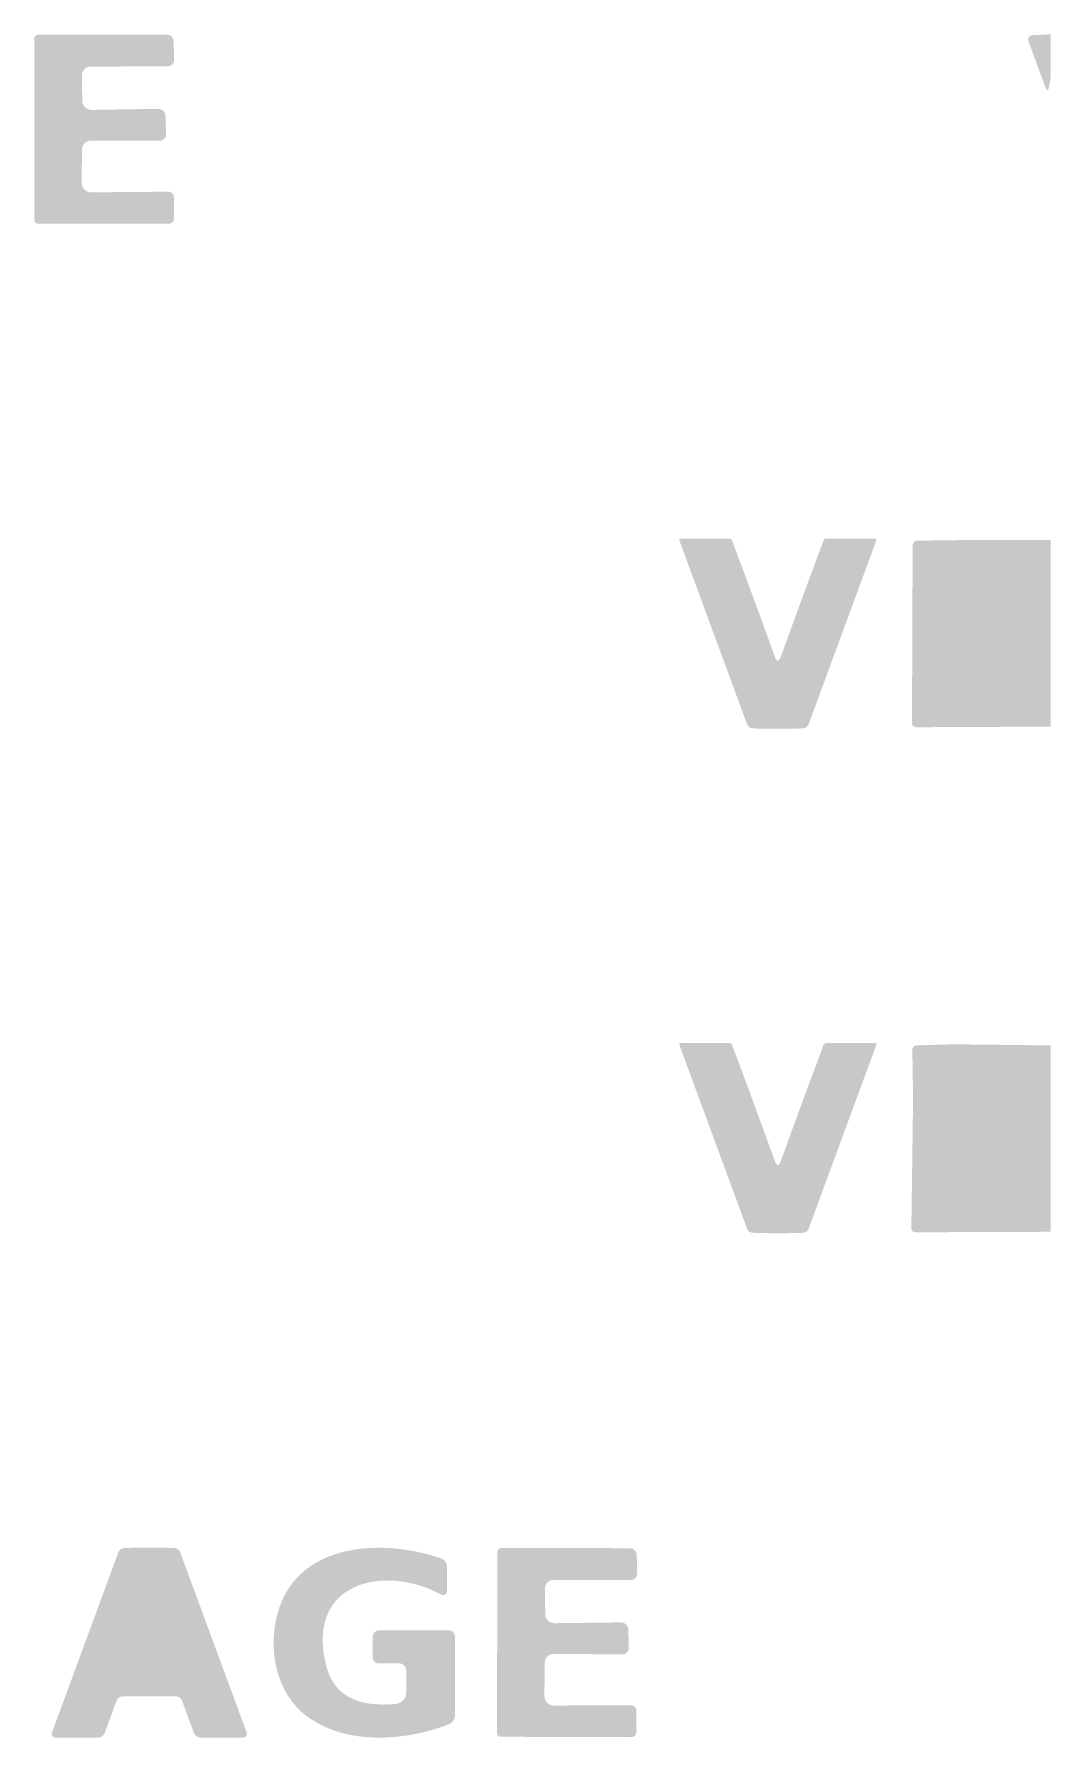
# Model space of a CAD drawing. Extents: x 0 to 650, y 0 to 488.
# Drawn here: x 527.1 to 650, y 23 to 230 of the extents above; entities that cross this region are included whole.
import ezdxf

# ---------------------------------------------------------------- set-up
doc = ezdxf.new("R2010")
doc.units = 0
doc.linetypes.add('Solid', pattern=[0])
doc.layers.add('Layer 1', color=7, linetype='Solid', lineweight=0)

msp = doc.modelspace()

# ---------------------------------------------------------------- hatches: boundary and pattern name
at = {"layer": 'Layer 1', "linetype": 'Solid', "lineweight": 0}
h = msp.add_hatch(color=8, dxfattribs=at)
edge = h.paths.add_edge_path(flags=0)
edge.add_line((543.29, 210.94), (543.29, 210.94))
edge.add_spline(control_points=[(543.29, 210.94), (543.47, 210.94), (543.64, 210.88), (543.77, 210.75)], knot_values=[0, 0, 0, 0, 1, 1, 1, 1], degree=3, periodic=0)
edge.add_spline(control_points=[(543.77, 210.75), (543.89, 210.63), (543.97, 210.46), (543.97, 210.29)], knot_values=[0, 0, 0, 0, 1, 1, 1, 1], degree=3, periodic=0)
edge.add_line((543.97, 210.29), (544, 207.69))
edge.add_spline(control_points=[(544, 207.69), (544, 207.35), (543.72, 207.07), (543.37, 207.07)], knot_values=[0, 0, 0, 0, 1, 1, 1, 1], degree=3, periodic=0)
edge.add_line((543.37, 207.07), (527.54, 207.07))
edge.add_spline(control_points=[(527.54, 207.07), (527.3, 207.07), (527.1, 207.26), (527.1, 207.51)], knot_values=[0, 0, 0, 0, 1, 1, 1, 1], degree=3, periodic=0)
edge.add_line((527.1, 207.51), (527.09, 229.43))
edge.add_line((527.09, 229.43), (527.09, 229.43))
edge.add_spline(control_points=[(527.09, 229.43), (527.09, 229.56), (527.13, 229.68), (527.23, 229.77)], knot_values=[0, 0, 0, 0, 1, 1, 1, 1], degree=3, periodic=0)
edge.add_spline(control_points=[(527.23, 229.77), (527.32, 229.86), (527.44, 229.92), (527.57, 229.92)], knot_values=[0, 0, 0, 0, 1, 1, 1, 1], degree=3, periodic=0)
edge.add_line((527.57, 229.92), (543.11, 229.94))
edge.add_line((543.11, 229.94), (543.11, 229.94))
edge.add_spline(control_points=[(543.11, 229.94), (543.57, 229.94), (543.95, 229.57), (543.95, 229.1)], knot_values=[0, 0, 0, 0, 1, 1, 1, 1], degree=3, periodic=0)
edge.add_line((543.95, 229.1), (544, 226.89))
edge.add_line((544, 226.89), (544, 226.89))
edge.add_spline(control_points=[(544, 226.89), (544.01, 226.68), (543.92, 226.47), (543.78, 226.32)], knot_values=[0, 0, 0, 0, 1, 1, 1, 1], degree=3, periodic=0)
edge.add_spline(control_points=[(543.78, 226.32), (543.63, 226.17), (543.42, 226.09), (543.21, 226.09)], knot_values=[0, 0, 0, 0, 1, 1, 1, 1], degree=3, periodic=0)
edge.add_line((543.21, 226.09), (533.91, 226.07))
edge.add_line((533.91, 226.07), (533.91, 226.07))
edge.add_spline(control_points=[(533.91, 226.07), (533.63, 226.07), (533.36, 225.96), (533.16, 225.76)], knot_values=[0, 0, 0, 0, 1, 1, 1, 1], degree=3, periodic=0)
edge.add_spline(control_points=[(533.16, 225.76), (532.96, 225.56), (532.86, 225.29), (532.86, 225.01)], knot_values=[0, 0, 0, 0, 1, 1, 1, 1], degree=3, periodic=0)
edge.add_line((532.86, 225.01), (532.89, 221.93))
edge.add_line((532.89, 221.93), (532.89, 221.93))
edge.add_spline(control_points=[(532.89, 221.93), (532.9, 221.64), (533.02, 221.35), (533.23, 221.15)], knot_values=[0, 0, 0, 0, 1, 1, 1, 1], degree=3, periodic=0)
edge.add_spline(control_points=[(533.23, 221.15), (533.44, 220.94), (533.72, 220.83), (534.02, 220.83)], knot_values=[0, 0, 0, 0, 1, 1, 1, 1], degree=3, periodic=0)
edge.add_line((534.02, 220.83), (542.09, 220.96))
edge.add_spline(control_points=[(542.09, 220.96), (542.56, 220.96), (542.94, 220.6), (542.96, 220.14)], knot_values=[0, 0, 0, 0, 1, 1, 1, 1], degree=3, periodic=0)
edge.add_line((542.96, 220.14), (543.03, 217.89))
edge.add_line((543.03, 217.89), (543.03, 217.89))
edge.add_spline(control_points=[(543.03, 217.89), (543.04, 217.68), (542.96, 217.47), (542.81, 217.32)], knot_values=[0, 0, 0, 0, 1, 1, 1, 1], degree=3, periodic=0)
edge.add_spline(control_points=[(542.81, 217.32), (542.66, 217.17), (542.46, 217.09), (542.25, 217.09)], knot_values=[0, 0, 0, 0, 1, 1, 1, 1], degree=3, periodic=0)
edge.add_line((542.25, 217.09), (533.93, 217.11))
edge.add_line((533.93, 217.11), (533.93, 217.11))
edge.add_spline(control_points=[(533.93, 217.11), (533.34, 217.11), (532.87, 216.64), (532.86, 216.05)], knot_values=[0, 0, 0, 0, 1, 1, 1, 1], degree=3, periodic=0)
edge.add_line((532.86, 216.05), (532.82, 212.01))
edge.add_line((532.82, 212.01), (532.82, 212.01))
edge.add_spline(control_points=[(532.82, 212.01), (532.82, 211.71), (532.95, 211.41), (533.17, 211.19)], knot_values=[0, 0, 0, 0, 1, 1, 1, 1], degree=3, periodic=0)
edge.add_spline(control_points=[(533.17, 211.19), (533.39, 210.98), (533.68, 210.86), (533.99, 210.86)], knot_values=[0, 0, 0, 0, 1, 1, 1, 1], degree=3, periodic=0)
edge.add_line((533.99, 210.86), (543.29, 210.94))
h = msp.add_hatch(color=8, dxfattribs=at)
edge = h.paths.add_edge_path(flags=0)
edge.add_line((650, 229.98), (650, 224.82))
edge.add_spline(control_points=[(650, 224.82), (649.91, 224.07), (649.72, 223.37)], knot_values=[0, 0, 0, 1, 1, 1], degree=2, periodic=0)
edge.add_spline(control_points=[(649.72, 223.37), (649.7, 223.31), (649.65, 223.26), (649.58, 223.26)], knot_values=[0, 0, 0, 0, 1, 1, 1, 1], degree=3, periodic=0)
edge.add_spline(control_points=[(649.58, 223.26), (649.51, 223.26), (649.45, 223.3), (649.43, 223.36)], knot_values=[0, 0, 0, 0, 1, 1, 1, 1], degree=3, periodic=0)
edge.add_line((649.43, 223.36), (647.29, 229.15))
edge.add_spline(control_points=[(647.29, 229.15), (647.23, 229.31), (647.25, 229.48), (647.35, 229.62)], knot_values=[0, 0, 0, 0, 1, 1, 1, 1], degree=3, periodic=0)
edge.add_spline(control_points=[(647.35, 229.62), (647.44, 229.76), (647.59, 229.85), (647.76, 229.86)], knot_values=[0, 0, 0, 0, 1, 1, 1, 1], degree=3, periodic=0)
edge.add_line((647.76, 229.86), (650, 229.98))
h = msp.add_hatch(color=8, dxfattribs=at)
edge = h.paths.add_edge_path(flags=0)
edge.add_spline(control_points=[(617, 146), (614.27, 146), (613.85, 146.07)], knot_values=[0, 0, 0, 1, 1, 1], degree=2, periodic=0)
edge.add_line((613.85, 146.07), (613.85, 146.07))
edge.add_spline(control_points=[(613.85, 146.07), (613.59, 146.11), (613.37, 146.29), (613.28, 146.54)], knot_values=[0, 0, 0, 0, 1, 1, 1, 1], degree=3, periodic=0)
edge.add_line((613.28, 146.54), (605.09, 168.78))
edge.add_line((605.09, 168.78), (605.09, 168.78))
edge.add_spline(control_points=[(605.09, 168.78), (605.07, 168.83), (605.07, 168.88), (605.1, 168.92)], knot_values=[0, 0, 0, 0, 1, 1, 1, 1], degree=3, periodic=0)
edge.add_spline(control_points=[(605.1, 168.92), (605.13, 168.96), (605.17, 168.98), (605.22, 168.98)], knot_values=[0, 0, 0, 0, 1, 1, 1, 1], degree=3, periodic=0)
edge.add_line((605.22, 168.98), (611.19, 168.98))
edge.add_line((611.19, 168.98), (611.19, 168.98))
edge.add_spline(control_points=[(611.19, 168.98), (611.31, 168.98), (611.41, 168.91), (611.45, 168.8)], knot_values=[0, 0, 0, 0, 1, 1, 1, 1], degree=3, periodic=0)
edge.add_spline(control_points=[(611.45, 168.8), (614.04, 161.92), (616.6, 154.81)], knot_values=[0, 0, 0, 1, 1, 1], degree=2, periodic=0)
edge.add_spline(control_points=[(616.6, 154.81), (616.81, 154.24), (616.96, 154.24)], knot_values=[0, 0, 0, 1, 1, 1], degree=2, periodic=0)
edge.add_spline(control_points=[(616.96, 154.24), (617.19, 154.24), (617.4, 154.81)], knot_values=[0, 0, 0, 1, 1, 1], degree=2, periodic=0)
edge.add_spline(control_points=[(617.4, 154.81), (619.96, 161.92), (622.54, 168.8)], knot_values=[0, 0, 0, 1, 1, 1], degree=2, periodic=0)
edge.add_line((622.54, 168.8), (622.54, 168.8))
edge.add_spline(control_points=[(622.54, 168.8), (622.59, 168.91), (622.69, 168.98), (622.8, 168.98)], knot_values=[0, 0, 0, 0, 1, 1, 1, 1], degree=3, periodic=0)
edge.add_line((622.8, 168.98), (628.78, 168.98))
edge.add_spline(control_points=[(628.78, 168.98), (628.83, 168.98), (628.87, 168.96), (628.9, 168.92)], knot_values=[0, 0, 0, 0, 1, 1, 1, 1], degree=3, periodic=0)
edge.add_spline(control_points=[(628.9, 168.92), (628.92, 168.88), (628.93, 168.83), (628.91, 168.78)], knot_values=[0, 0, 0, 0, 1, 1, 1, 1], degree=3, periodic=0)
edge.add_line((628.91, 168.78), (620.72, 146.54))
edge.add_line((620.72, 146.54), (620.72, 146.54))
edge.add_spline(control_points=[(620.72, 146.54), (620.63, 146.29), (620.41, 146.11), (620.15, 146.07)], knot_values=[0, 0, 0, 0, 1, 1, 1, 1], degree=3, periodic=0)
edge.add_spline(control_points=[(620.15, 146.07), (619.73, 146), (617, 146)], knot_values=[0, 0, 0, 1, 1, 1], degree=2, periodic=0)
h = msp.add_hatch(color=8, dxfattribs=at)
edge = h.paths.add_edge_path(flags=0)
edge.add_line((650, 168.81), (650, 165.19))
edge.add_line((650, 165.19), (640.16, 165.13))
edge.add_line((640.16, 165.13), (640.16, 165.13))
edge.add_spline(control_points=[(640.16, 165.13), (639.36, 165.12), (638.72, 164.48), (638.72, 163.68)], knot_values=[0, 0, 0, 0, 1, 1, 1, 1], degree=3, periodic=0)
edge.add_line((638.72, 163.68), (638.72, 161.26))
edge.add_spline(control_points=[(638.72, 161.26), (638.72, 160.9), (638.86, 160.55), (639.12, 160.29)], knot_values=[0, 0, 0, 0, 1, 1, 1, 1], degree=3, periodic=0)
edge.add_spline(control_points=[(639.12, 160.29), (639.38, 160.03), (639.73, 159.89), (640.09, 159.89)], knot_values=[0, 0, 0, 0, 1, 1, 1, 1], degree=3, periodic=0)
edge.add_line((640.09, 159.89), (648.2, 159.89))
edge.add_line((648.2, 159.89), (648.2, 159.89))
edge.add_spline(control_points=[(648.2, 159.89), (648.62, 159.89), (648.96, 159.55), (648.96, 159.13)], knot_values=[0, 0, 0, 0, 1, 1, 1, 1], degree=3, periodic=0)
edge.add_line((648.96, 159.13), (648.96, 156.81))
edge.add_line((648.96, 156.81), (648.96, 156.81))
edge.add_spline(control_points=[(648.96, 156.81), (648.96, 156.42), (648.64, 156.1), (648.25, 156.1)], knot_values=[0, 0, 0, 0, 1, 1, 1, 1], degree=3, periodic=0)
edge.add_line((648.25, 156.1), (640.02, 156.1))
edge.add_line((640.02, 156.1), (640.02, 156.1))
edge.add_spline(control_points=[(640.02, 156.1), (639.71, 156.1), (639.41, 155.98), (639.19, 155.76)], knot_values=[0, 0, 0, 0, 1, 1, 1, 1], degree=3, periodic=0)
edge.add_spline(control_points=[(639.19, 155.76), (638.97, 155.54), (638.85, 155.24), (638.85, 154.93)], knot_values=[0, 0, 0, 0, 1, 1, 1, 1], degree=3, periodic=0)
edge.add_line((638.85, 154.93), (638.85, 151.24))
edge.add_line((638.85, 151.24), (638.85, 151.24))
edge.add_spline(control_points=[(638.85, 151.24), (638.85, 150.87), (639, 150.51), (639.26, 150.25)], knot_values=[0, 0, 0, 0, 1, 1, 1, 1], degree=3, periodic=0)
edge.add_spline(control_points=[(639.26, 150.25), (639.52, 149.99), (639.88, 149.84), (640.25, 149.84)], knot_values=[0, 0, 0, 0, 1, 1, 1, 1], degree=3, periodic=0)
edge.add_line((640.25, 149.84), (650, 149.84))
edge.add_line((650, 149.84), (650, 146.26))
edge.add_line((650, 146.26), (633.73, 146.18))
edge.add_line((633.73, 146.18), (633.73, 146.18))
edge.add_spline(control_points=[(633.73, 146.18), (633.59, 146.18), (633.46, 146.23), (633.37, 146.33)], knot_values=[0, 0, 0, 0, 1, 1, 1, 1], degree=3, periodic=0)
edge.add_spline(control_points=[(633.37, 146.33), (633.27, 146.42), (633.22, 146.55), (633.22, 146.69)], knot_values=[0, 0, 0, 0, 1, 1, 1, 1], degree=3, periodic=0)
edge.add_line((633.22, 146.69), (633.28, 162.83))
edge.add_line((633.28, 162.83), (635.53, 147.38))
edge.add_spline(control_points=[(635.53, 147.38), (635.58, 147.02), (635.89, 146.75), (636.26, 146.75)], knot_values=[0, 0, 0, 0, 1, 1, 1, 1], degree=3, periodic=0)
edge.add_line((636.26, 146.75), (641.1, 146.75))
edge.add_line((641.1, 146.75), (641.1, 146.75))
edge.add_spline(control_points=[(641.1, 146.75), (641.33, 146.75), (641.53, 146.89), (641.6, 147.11)], knot_values=[0, 0, 0, 0, 1, 1, 1, 1], degree=3, periodic=0)
edge.add_spline(control_points=[(641.6, 147.11), (641.67, 147.32), (641.6, 147.56), (641.42, 147.7)], knot_values=[0, 0, 0, 0, 1, 1, 1, 1], degree=3, periodic=0)
edge.add_line((641.42, 147.7), (636.83, 151.24))
edge.add_line((636.83, 151.24), (636.83, 151.24))
edge.add_spline(control_points=[(636.83, 151.24), (636.49, 151.51), (636.34, 151.95), (636.46, 152.37)], knot_values=[0, 0, 0, 0, 1, 1, 1, 1], degree=3, periodic=0)
edge.add_spline(control_points=[(636.46, 152.37), (637.32, 155.29), (637.62, 157.26), (637.48, 160.44)], knot_values=[0, 0, 0, 0, 1, 1, 1, 1], degree=3, periodic=0)
edge.add_spline(control_points=[(637.48, 160.44), (637.3, 164.23), (639, 165.94), (640.76, 168.83)], knot_values=[0, 0, 0, 0, 1, 1, 1, 1], degree=3, periodic=0)
edge.add_line((640.76, 168.83), (650, 168.81))
h = msp.add_hatch(color=250, dxfattribs=at)
edge = h.paths.add_edge_path(flags=0)
edge.add_spline(control_points=[(640.76, 168.83), (639, 165.94), (637.3, 164.23), (637.48, 160.44)], knot_values=[0, 0, 0, 0, 1, 1, 1, 1], degree=3, periodic=0)
edge.add_spline(control_points=[(637.48, 160.44), (637.62, 157.26), (637.32, 155.29), (636.46, 152.37)], knot_values=[0, 0, 0, 0, 1, 1, 1, 1], degree=3, periodic=0)
edge.add_spline(control_points=[(636.46, 152.37), (636.34, 151.95), (636.49, 151.51), (636.83, 151.24)], knot_values=[0, 0, 0, 0, 1, 1, 1, 1], degree=3, periodic=0)
edge.add_line((636.83, 151.24), (641.42, 147.7))
edge.add_line((641.42, 147.7), (641.42, 147.7))
edge.add_spline(control_points=[(641.42, 147.7), (641.6, 147.56), (641.67, 147.32), (641.6, 147.11)], knot_values=[0, 0, 0, 0, 1, 1, 1, 1], degree=3, periodic=0)
edge.add_spline(control_points=[(641.6, 147.11), (641.53, 146.89), (641.33, 146.75), (641.1, 146.75)], knot_values=[0, 0, 0, 0, 1, 1, 1, 1], degree=3, periodic=0)
edge.add_line((641.1, 146.75), (636.26, 146.75))
edge.add_line((636.26, 146.75), (636.26, 146.75))
edge.add_spline(control_points=[(636.26, 146.75), (635.89, 146.75), (635.58, 147.02), (635.53, 147.38)], knot_values=[0, 0, 0, 0, 1, 1, 1, 1], degree=3, periodic=0)
edge.add_line((635.53, 147.38), (633.28, 162.83))
edge.add_line((633.28, 162.83), (633.3, 168.2))
edge.add_spline(control_points=[(633.3, 168.2), (633.3, 168.49), (633.54, 168.73), (633.83, 168.74)], knot_values=[0, 0, 0, 0, 1, 1, 1, 1], degree=3, periodic=0)
edge.add_line((633.83, 168.74), (640.76, 168.83))
h = msp.add_hatch(color=7, dxfattribs=at)
edge = h.paths.add_edge_path(flags=0)
edge.add_line((650, 165.19), (650, 149.84))
edge.add_line((650, 149.84), (640.25, 149.84))
edge.add_line((640.25, 149.84), (640.25, 149.84))
edge.add_spline(control_points=[(640.25, 149.84), (639.88, 149.84), (639.52, 149.99), (639.26, 150.25)], knot_values=[0, 0, 0, 0, 1, 1, 1, 1], degree=3, periodic=0)
edge.add_spline(control_points=[(639.26, 150.25), (639, 150.51), (638.85, 150.87), (638.85, 151.24)], knot_values=[0, 0, 0, 0, 1, 1, 1, 1], degree=3, periodic=0)
edge.add_line((638.85, 151.24), (638.85, 154.93))
edge.add_spline(control_points=[(638.85, 154.93), (638.85, 155.58), (639.37, 156.1), (640.02, 156.1)], knot_values=[0, 0, 0, 0, 1, 1, 1, 1], degree=3, periodic=0)
edge.add_line((640.02, 156.1), (648.25, 156.1))
edge.add_line((648.25, 156.1), (648.25, 156.1))
edge.add_spline(control_points=[(648.25, 156.1), (648.64, 156.1), (648.96, 156.42), (648.96, 156.81)], knot_values=[0, 0, 0, 0, 1, 1, 1, 1], degree=3, periodic=0)
edge.add_line((648.96, 156.81), (648.96, 159.13))
edge.add_spline(control_points=[(648.96, 159.13), (648.96, 159.55), (648.62, 159.89), (648.2, 159.89)], knot_values=[0, 0, 0, 0, 1, 1, 1, 1], degree=3, periodic=0)
edge.add_line((648.2, 159.89), (640.09, 159.89))
edge.add_line((640.09, 159.89), (640.09, 159.89))
edge.add_spline(control_points=[(640.09, 159.89), (639.73, 159.89), (639.38, 160.03), (639.12, 160.29)], knot_values=[0, 0, 0, 0, 1, 1, 1, 1], degree=3, periodic=0)
edge.add_spline(control_points=[(639.12, 160.29), (638.86, 160.55), (638.72, 160.9), (638.72, 161.26)], knot_values=[0, 0, 0, 0, 1, 1, 1, 1], degree=3, periodic=0)
edge.add_line((638.72, 161.26), (638.72, 163.68))
edge.add_line((638.72, 163.68), (638.72, 163.68))
edge.add_spline(control_points=[(638.72, 163.68), (638.72, 164.48), (639.36, 165.12), (640.16, 165.13)], knot_values=[0, 0, 0, 0, 1, 1, 1, 1], degree=3, periodic=0)
edge.add_line((640.16, 165.13), (650, 165.19))
h = msp.add_hatch(color=8, dxfattribs=at)
edge = h.paths.add_edge_path(flags=0)
edge.add_spline(control_points=[(617, 85), (614.27, 85), (613.85, 85.07)], knot_values=[0, 0, 0, 1, 1, 1], degree=2, periodic=0)
edge.add_line((613.85, 85.07), (613.85, 85.07))
edge.add_spline(control_points=[(613.85, 85.07), (613.59, 85.11), (613.37, 85.29), (613.28, 85.54)], knot_values=[0, 0, 0, 0, 1, 1, 1, 1], degree=3, periodic=0)
edge.add_line((613.28, 85.54), (605.09, 107.78))
edge.add_line((605.09, 107.78), (605.09, 107.78))
edge.add_spline(control_points=[(605.09, 107.78), (605.07, 107.83), (605.07, 107.88), (605.1, 107.92)], knot_values=[0, 0, 0, 0, 1, 1, 1, 1], degree=3, periodic=0)
edge.add_spline(control_points=[(605.1, 107.92), (605.13, 107.96), (605.17, 107.98), (605.22, 107.98)], knot_values=[0, 0, 0, 0, 1, 1, 1, 1], degree=3, periodic=0)
edge.add_line((605.22, 107.98), (611.19, 107.98))
edge.add_spline(control_points=[(611.19, 107.98), (611.31, 107.98), (611.41, 107.91), (611.45, 107.8)], knot_values=[0, 0, 0, 0, 1, 1, 1, 1], degree=3, periodic=0)
edge.add_spline(control_points=[(611.45, 107.8), (614.04, 100.92), (616.6, 93.81)], knot_values=[0, 0, 0, 1, 1, 1], degree=2, periodic=0)
edge.add_spline(control_points=[(616.6, 93.81), (616.81, 93.25), (617.04, 93.25)], knot_values=[0, 0, 0, 1, 1, 1], degree=2, periodic=0)
edge.add_spline(control_points=[(617.04, 93.25), (617.19, 93.25), (617.39, 93.81)], knot_values=[0, 0, 0, 1, 1, 1], degree=2, periodic=0)
edge.add_spline(control_points=[(617.39, 93.81), (619.96, 100.92), (622.54, 107.8)], knot_values=[0, 0, 0, 1, 1, 1], degree=2, periodic=0)
edge.add_line((622.54, 107.8), (622.54, 107.8))
edge.add_spline(control_points=[(622.54, 107.8), (622.59, 107.91), (622.69, 107.98), (622.8, 107.98)], knot_values=[0, 0, 0, 0, 1, 1, 1, 1], degree=3, periodic=0)
edge.add_line((622.8, 107.98), (628.78, 107.98))
edge.add_line((628.78, 107.98), (628.78, 107.98))
edge.add_spline(control_points=[(628.78, 107.98), (628.83, 107.98), (628.87, 107.96), (628.9, 107.92)], knot_values=[0, 0, 0, 0, 1, 1, 1, 1], degree=3, periodic=0)
edge.add_spline(control_points=[(628.9, 107.92), (628.92, 107.88), (628.93, 107.83), (628.91, 107.78)], knot_values=[0, 0, 0, 0, 1, 1, 1, 1], degree=3, periodic=0)
edge.add_line((628.91, 107.78), (620.72, 85.54))
edge.add_line((620.72, 85.54), (620.72, 85.54))
edge.add_spline(control_points=[(620.72, 85.54), (620.63, 85.29), (620.41, 85.11), (620.15, 85.07)], knot_values=[0, 0, 0, 0, 1, 1, 1, 1], degree=3, periodic=0)
edge.add_spline(control_points=[(620.15, 85.07), (619.73, 85), (617, 85)], knot_values=[0, 0, 0, 1, 1, 1], degree=2, periodic=0)
h = msp.add_hatch(color=250, dxfattribs=at)
edge = h.paths.add_edge_path(flags=0)
edge.add_spline(control_points=[(638.2, 107.84), (638.92, 106.79), (639, 105.56)], knot_values=[0, 0, 0, 1, 1, 1], degree=2, periodic=0)
edge.add_line((639, 105.56), (639, 105.56))
edge.add_spline(control_points=[(639, 105.56), (639.02, 105.26), (638.9, 104.96), (638.67, 104.75)], knot_values=[0, 0, 0, 0, 1, 1, 1, 1], degree=3, periodic=0)
edge.add_spline(control_points=[(638.67, 104.75), (638.17, 104.29), (638.45, 103.94)], knot_values=[0, 0, 0, 1, 1, 1], degree=2, periodic=0)
edge.add_line((638.45, 103.94), (638.88, 99.89))
edge.add_line((638.88, 99.89), (638.88, 99.89))
edge.add_spline(control_points=[(638.88, 99.89), (638.94, 99.29), (639.45, 98.84), (640.05, 98.84)], knot_values=[0, 0, 0, 0, 1, 1, 1, 1], degree=3, periodic=0)
edge.add_line((640.05, 98.84), (648.2, 98.84))
edge.add_line((648.2, 98.84), (648.2, 98.84))
edge.add_spline(control_points=[(648.2, 98.84), (648.61, 98.84), (648.95, 98.5), (648.95, 98.09)], knot_values=[0, 0, 0, 0, 1, 1, 1, 1], degree=3, periodic=0)
edge.add_line((648.95, 98.09), (648.95, 95.87))
edge.add_spline(control_points=[(648.95, 95.87), (648.95, 95.46), (648.62, 95.13), (648.21, 95.13)], knot_values=[0, 0, 0, 0, 1, 1, 1, 1], degree=3, periodic=0)
edge.add_line((648.21, 95.13), (640.03, 95.13))
edge.add_line((640.03, 95.13), (640.03, 95.13))
edge.add_spline(control_points=[(640.03, 95.13), (639.35, 95.13), (638.8, 94.57), (638.8, 93.89)], knot_values=[0, 0, 0, 0, 1, 1, 1, 1], degree=3, periodic=0)
edge.add_line((638.8, 93.89), (638.8, 90.23))
edge.add_line((638.8, 90.23), (638.8, 90.23))
edge.add_spline(control_points=[(638.8, 90.23), (638.8, 89.86), (638.95, 89.51), (639.21, 89.25)], knot_values=[0, 0, 0, 0, 1, 1, 1, 1], degree=3, periodic=0)
edge.add_spline(control_points=[(639.21, 89.25), (639.47, 88.99), (639.82, 88.84), (640.19, 88.84)], knot_values=[0, 0, 0, 0, 1, 1, 1, 1], degree=3, periodic=0)
edge.add_line((640.19, 88.84), (650, 88.85))
edge.add_line((650, 88.85), (650, 85.17))
edge.add_line((650, 85.17), (633.6, 85.11))
edge.add_spline(control_points=[(633.6, 85.11), (633.48, 85.11), (633.36, 85.16), (633.27, 85.25)], knot_values=[0, 0, 0, 0, 1, 1, 1, 1], degree=3, periodic=0)
edge.add_spline(control_points=[(633.27, 85.25), (633.18, 85.34), (633.14, 85.46), (633.14, 85.58)], knot_values=[0, 0, 0, 0, 1, 1, 1, 1], degree=3, periodic=0)
edge.add_line((633.14, 85.58), (633.35, 101.01))
edge.add_line((633.35, 101.01), (634.93, 88.62))
edge.add_line((634.93, 88.62), (634.93, 88.62))
edge.add_spline(control_points=[(634.93, 88.62), (634.97, 88.28), (635.2, 88), (635.52, 87.88)], knot_values=[0, 0, 0, 0, 1, 1, 1, 1], degree=3, periodic=0)
edge.add_line((635.52, 87.88), (637.72, 87.07))
edge.add_line((637.72, 87.07), (637.72, 87.07))
edge.add_spline(control_points=[(637.72, 87.07), (637.94, 86.99), (638.19, 87.05), (638.34, 87.23)], knot_values=[0, 0, 0, 0, 1, 1, 1, 1], degree=3, periodic=0)
edge.add_spline(control_points=[(638.34, 87.23), (638.49, 87.41), (638.51, 87.66), (638.4, 87.86)], knot_values=[0, 0, 0, 0, 1, 1, 1, 1], degree=3, periodic=0)
edge.add_spline(control_points=[(638.4, 87.86), (635.86, 92.32), (638.27, 96.72)], knot_values=[0, 0, 0, 1, 1, 1], degree=2, periodic=0)
edge.add_spline(control_points=[(638.27, 96.72), (638.44, 97.03), (638.43, 97.41), (638.26, 97.72)], knot_values=[0, 0, 0, 0, 1, 1, 1, 1], degree=3, periodic=0)
edge.add_line((638.26, 97.72), (636, 101.62))
edge.add_line((636, 101.62), (636, 101.62))
edge.add_spline(control_points=[(636, 101.62), (635.74, 102.07), (635.78, 102.63), (636.1, 103.04)], knot_values=[0, 0, 0, 0, 1, 1, 1, 1], degree=3, periodic=0)
edge.add_line((636.1, 103.04), (637.94, 105.44))
edge.add_spline(control_points=[(637.94, 105.44), (638.07, 105.61), (638.1, 105.84), (638, 106.03)], knot_values=[0, 0, 0, 0, 1, 1, 1, 1], degree=3, periodic=0)
edge.add_spline(control_points=[(638, 106.03), (637.9, 106.23), (637.71, 106.35), (637.49, 106.35)], knot_values=[0, 0, 0, 0, 1, 1, 1, 1], degree=3, periodic=0)
edge.add_line((637.49, 106.35), (635.62, 106.35))
edge.add_line((635.62, 106.35), (635.62, 106.35))
edge.add_spline(control_points=[(635.62, 106.35), (635.17, 106.35), (634.76, 106.1), (634.54, 105.71)], knot_values=[0, 0, 0, 0, 1, 1, 1, 1], degree=3, periodic=0)
edge.add_line((634.54, 105.71), (633.32, 103.47))
edge.add_line((633.32, 103.47), (633.26, 107.15))
edge.add_line((633.26, 107.15), (633.26, 107.15))
edge.add_spline(control_points=[(633.26, 107.15), (633.25, 107.46), (633.5, 107.71), (633.81, 107.72)], knot_values=[0, 0, 0, 0, 1, 1, 1, 1], degree=3, periodic=0)
edge.add_line((633.81, 107.72), (638.2, 107.84))
h = msp.add_hatch(color=8, dxfattribs=at)
edge = h.paths.add_edge_path(flags=0)
edge.add_line((650, 107.71), (650, 104.13))
edge.add_line((650, 104.13), (638.45, 103.94))
edge.add_spline(control_points=[(638.45, 103.94), (638.17, 104.29), (638.67, 104.75)], knot_values=[0, 0, 0, 1, 1, 1], degree=2, periodic=0)
edge.add_line((638.67, 104.75), (638.67, 104.75))
edge.add_spline(control_points=[(638.67, 104.75), (638.9, 104.96), (639.02, 105.26), (639, 105.56)], knot_values=[0, 0, 0, 0, 1, 1, 1, 1], degree=3, periodic=0)
edge.add_spline(control_points=[(639, 105.56), (638.92, 106.79), (638.2, 107.84)], knot_values=[0, 0, 0, 1, 1, 1], degree=2, periodic=0)
edge.add_line((638.2, 107.84), (650, 107.71))
h = msp.add_hatch(color=250, dxfattribs=at)
edge = h.paths.add_edge_path(flags=0)
edge.add_line((633.35, 101.01), (633.32, 103.47))
edge.add_line((633.32, 103.47), (634.54, 105.71))
edge.add_line((634.54, 105.71), (634.54, 105.71))
edge.add_spline(control_points=[(634.54, 105.71), (634.76, 106.1), (635.17, 106.35), (635.62, 106.35)], knot_values=[0, 0, 0, 0, 1, 1, 1, 1], degree=3, periodic=0)
edge.add_line((635.62, 106.35), (637.49, 106.35))
edge.add_line((637.49, 106.35), (637.49, 106.35))
edge.add_spline(control_points=[(637.49, 106.35), (637.71, 106.35), (637.9, 106.23), (638, 106.03)], knot_values=[0, 0, 0, 0, 1, 1, 1, 1], degree=3, periodic=0)
edge.add_spline(control_points=[(638, 106.03), (638.1, 105.84), (638.07, 105.61), (637.94, 105.44)], knot_values=[0, 0, 0, 0, 1, 1, 1, 1], degree=3, periodic=0)
edge.add_line((637.94, 105.44), (636.1, 103.04))
edge.add_line((636.1, 103.04), (636.1, 103.04))
edge.add_spline(control_points=[(636.1, 103.04), (635.78, 102.63), (635.74, 102.07), (636, 101.62)], knot_values=[0, 0, 0, 0, 1, 1, 1, 1], degree=3, periodic=0)
edge.add_line((636, 101.62), (638.26, 97.72))
edge.add_line((638.26, 97.72), (638.26, 97.72))
edge.add_spline(control_points=[(638.26, 97.72), (638.43, 97.41), (638.44, 97.03), (638.27, 96.72)], knot_values=[0, 0, 0, 0, 1, 1, 1, 1], degree=3, periodic=0)
edge.add_spline(control_points=[(638.27, 96.72), (635.86, 92.32), (638.4, 87.86)], knot_values=[0, 0, 0, 1, 1, 1], degree=2, periodic=0)
edge.add_spline(control_points=[(638.4, 87.86), (638.51, 87.66), (638.49, 87.41), (638.34, 87.23)], knot_values=[0, 0, 0, 0, 1, 1, 1, 1], degree=3, periodic=0)
edge.add_spline(control_points=[(638.34, 87.23), (638.19, 87.05), (637.94, 86.99), (637.72, 87.07)], knot_values=[0, 0, 0, 0, 1, 1, 1, 1], degree=3, periodic=0)
edge.add_line((637.72, 87.07), (635.52, 87.88))
edge.add_line((635.52, 87.88), (635.52, 87.88))
edge.add_spline(control_points=[(635.52, 87.88), (635.2, 88), (634.97, 88.28), (634.93, 88.62)], knot_values=[0, 0, 0, 0, 1, 1, 1, 1], degree=3, periodic=0)
edge.add_line((634.93, 88.62), (633.35, 101.01))
h = msp.add_hatch(color=7, dxfattribs=at)
edge = h.paths.add_edge_path(flags=0)
edge.add_line((650, 104.13), (650, 88.85))
edge.add_line((650, 88.85), (640.19, 88.84))
edge.add_spline(control_points=[(640.19, 88.84), (639.42, 88.84), (638.8, 89.46), (638.8, 90.23)], knot_values=[0, 0, 0, 0, 1, 1, 1, 1], degree=3, periodic=0)
edge.add_line((638.8, 90.23), (638.8, 93.89))
edge.add_spline(control_points=[(638.8, 93.89), (638.8, 94.57), (639.35, 95.13), (640.03, 95.13)], knot_values=[0, 0, 0, 0, 1, 1, 1, 1], degree=3, periodic=0)
edge.add_line((640.03, 95.13), (648.21, 95.13))
edge.add_spline(control_points=[(648.21, 95.13), (648.62, 95.13), (648.95, 95.46), (648.95, 95.87)], knot_values=[0, 0, 0, 0, 1, 1, 1, 1], degree=3, periodic=0)
edge.add_line((648.95, 95.87), (648.95, 98.09))
edge.add_line((648.95, 98.09), (648.95, 98.09))
edge.add_spline(control_points=[(648.95, 98.09), (648.95, 98.5), (648.61, 98.84), (648.2, 98.84)], knot_values=[0, 0, 0, 0, 1, 1, 1, 1], degree=3, periodic=0)
edge.add_line((648.2, 98.84), (640.05, 98.84))
edge.add_spline(control_points=[(640.05, 98.84), (639.45, 98.84), (638.94, 99.29), (638.88, 99.89)], knot_values=[0, 0, 0, 0, 1, 1, 1, 1], degree=3, periodic=0)
edge.add_line((638.88, 99.89), (638.45, 103.94))
edge.add_line((638.45, 103.94), (650, 104.13))
h = msp.add_hatch(color=8, dxfattribs=at)
edge = h.paths.add_edge_path(flags=0)
edge.add_spline(control_points=[(576.31, 41.29), (569.18, 45.15), (559.81, 42.6), (562.4, 32.67)], knot_values=[0, 0, 0, 0, 1, 1, 1, 1], degree=3, periodic=0)
edge.add_spline(control_points=[(562.4, 32.67), (563.78, 27.39), (570.83, 28.09)], knot_values=[0, 0, 0, 1, 1, 1], degree=2, periodic=0)
edge.add_spline(control_points=[(570.83, 28.09), (571.53, 28.16), (572.06, 28.74), (572.06, 29.43)], knot_values=[0, 0, 0, 0, 1, 1, 1, 1], degree=3, periodic=0)
edge.add_line((572.06, 29.43), (572.06, 32.09))
edge.add_spline(control_points=[(572.06, 32.09), (572.06, 32.33), (571.96, 32.56), (571.79, 32.73)], knot_values=[0, 0, 0, 0, 1, 1, 1, 1], degree=3, periodic=0)
edge.add_spline(control_points=[(571.79, 32.73), (571.62, 32.9), (571.39, 33), (571.15, 33)], knot_values=[0, 0, 0, 0, 1, 1, 1, 1], degree=3, periodic=0)
edge.add_line((571.15, 33), (568.68, 33))
edge.add_line((568.68, 33), (568.68, 33))
edge.add_spline(control_points=[(568.68, 33), (568.5, 33), (568.34, 33.07), (568.21, 33.19)], knot_values=[0, 0, 0, 0, 1, 1, 1, 1], degree=3, periodic=0)
edge.add_spline(control_points=[(568.21, 33.19), (568.09, 33.32), (568.02, 33.48), (568.02, 33.66)], knot_values=[0, 0, 0, 0, 1, 1, 1, 1], degree=3, periodic=0)
edge.add_line((568.02, 33.66), (568.02, 36.23))
edge.add_line((568.02, 36.23), (568.02, 36.23))
edge.add_spline(control_points=[(568.02, 36.23), (568.02, 36.64), (568.35, 36.97), (568.76, 36.97)], knot_values=[0, 0, 0, 0, 1, 1, 1, 1], degree=3, periodic=0)
edge.add_line((568.76, 36.97), (577.24, 36.97))
edge.add_spline(control_points=[(577.24, 36.97), (577.64, 36.97), (577.96, 36.65), (577.96, 36.25)], knot_values=[0, 0, 0, 0, 1, 1, 1, 1], degree=3, periodic=0)
edge.add_line((577.96, 36.25), (577.96, 26.68))
edge.add_line((577.96, 26.68), (577.96, 26.68))
edge.add_spline(control_points=[(577.96, 26.68), (577.96, 26.21), (577.67, 25.79), (577.24, 25.62)], knot_values=[0, 0, 0, 0, 1, 1, 1, 1], degree=3, periodic=0)
edge.add_spline(control_points=[(577.24, 25.62), (572.1, 23.63), (565.05, 23.02), (560.23, 26.45)], knot_values=[0, 0, 0, 0, 1, 1, 1, 1], degree=3, periodic=0)
edge.add_spline(control_points=[(560.23, 26.45), (556.1, 29.38), (555.18, 35.27), (556.74, 39.78)], knot_values=[0, 0, 0, 0, 1, 1, 1, 1], degree=3, periodic=0)
edge.add_spline(control_points=[(556.74, 39.78), (559.49, 47.71), (569.51, 48.04), (576.28, 45.68)], knot_values=[0, 0, 0, 0, 1, 1, 1, 1], degree=3, periodic=0)
edge.add_spline(control_points=[(576.28, 45.68), (576.71, 45.53), (577, 45.12), (577, 44.67)], knot_values=[0, 0, 0, 0, 1, 1, 1, 1], degree=3, periodic=0)
edge.add_line((577, 44.67), (577, 41.7))
edge.add_line((577, 41.7), (577, 41.7))
edge.add_spline(control_points=[(577, 41.7), (577, 41.54), (576.91, 41.38), (576.77, 41.3)], knot_values=[0, 0, 0, 0, 1, 1, 1, 1], degree=3, periodic=0)
edge.add_spline(control_points=[(576.77, 41.3), (576.63, 41.22), (576.46, 41.21), (576.31, 41.29)], knot_values=[0, 0, 0, 0, 1, 1, 1, 1], degree=3, periodic=0)
edge.add_line((576.31, 41.29), (576.31, 41.29))
h = msp.add_hatch(color=8, dxfattribs=at)
edge = h.paths.add_edge_path(flags=0)
edge.add_spline(control_points=[(540.99, 46.99), (542.8, 46.99), (544.08, 46.92)], knot_values=[0, 0, 0, 1, 1, 1], degree=2, periodic=0)
edge.add_line((544.08, 46.92), (544.08, 46.92))
edge.add_spline(control_points=[(544.08, 46.92), (544.37, 46.9), (544.62, 46.72), (544.72, 46.45)], knot_values=[0, 0, 0, 0, 1, 1, 1, 1], degree=3, periodic=0)
edge.add_line((544.72, 46.45), (552.77, 24.63))
edge.add_spline(control_points=[(552.77, 24.63), (552.82, 24.49), (552.8, 24.33), (552.72, 24.21)], knot_values=[0, 0, 0, 0, 1, 1, 1, 1], degree=3, periodic=0)
edge.add_spline(control_points=[(552.72, 24.21), (552.63, 24.08), (552.49, 24.01), (552.34, 24.01)], knot_values=[0, 0, 0, 0, 1, 1, 1, 1], degree=3, periodic=0)
edge.add_line((552.34, 24.01), (547.22, 24.01))
edge.add_line((547.22, 24.01), (547.22, 24.01))
edge.add_spline(control_points=[(547.22, 24.01), (546.85, 24.01), (546.52, 24.24), (546.39, 24.59)], knot_values=[0, 0, 0, 0, 1, 1, 1, 1], degree=3, periodic=0)
edge.add_line((546.39, 24.59), (544.96, 28.46))
edge.add_line((544.96, 28.46), (544.96, 28.46))
edge.add_spline(control_points=[(544.96, 28.46), (544.85, 28.78), (544.54, 29), (544.19, 29)], knot_values=[0, 0, 0, 0, 1, 1, 1, 1], degree=3, periodic=0)
edge.add_spline(control_points=[(544.19, 29), (543.77, 29), (541, 29)], knot_values=[0, 0, 0, 1, 1, 1], degree=2, periodic=0)
edge.add_spline(control_points=[(541, 29), (538.22, 29), (537.81, 29)], knot_values=[0, 0, 0, 1, 1, 1], degree=2, periodic=0)
edge.add_line((537.81, 29), (537.81, 29))
edge.add_spline(control_points=[(537.81, 29), (537.46, 29), (537.15, 28.78), (537.04, 28.46)], knot_values=[0, 0, 0, 0, 1, 1, 1, 1], degree=3, periodic=0)
edge.add_line((537.04, 28.46), (535.61, 24.59))
edge.add_line((535.61, 24.59), (535.61, 24.59))
edge.add_spline(control_points=[(535.61, 24.59), (535.48, 24.24), (535.15, 24.01), (534.78, 24.01)], knot_values=[0, 0, 0, 0, 1, 1, 1, 1], degree=3, periodic=0)
edge.add_line((534.78, 24.01), (529.66, 24))
edge.add_spline(control_points=[(529.66, 24), (529.51, 24), (529.37, 24.08), (529.28, 24.2)], knot_values=[0, 0, 0, 0, 1, 1, 1, 1], degree=3, periodic=0)
edge.add_spline(control_points=[(529.28, 24.2), (529.2, 24.33), (529.18, 24.48), (529.23, 24.62)], knot_values=[0, 0, 0, 0, 1, 1, 1, 1], degree=3, periodic=0)
edge.add_line((529.23, 24.62), (537.27, 46.45))
edge.add_line((537.27, 46.45), (537.27, 46.45))
edge.add_spline(control_points=[(537.27, 46.45), (537.37, 46.72), (537.62, 46.9), (537.91, 46.92)], knot_values=[0, 0, 0, 0, 1, 1, 1, 1], degree=3, periodic=0)
edge.add_spline(control_points=[(537.91, 46.92), (539.19, 46.99), (540.99, 46.99)], knot_values=[0, 0, 0, 1, 1, 1], degree=2, periodic=0)
edge = h.paths.add_edge_path(flags=0)
edge.add_spline(control_points=[(540.99, 32.98), (542.37, 32.98), (542.66, 33.01)], knot_values=[0, 0, 0, 1, 1, 1], degree=2, periodic=0)
edge.add_line((542.66, 33.01), (542.66, 33.01))
edge.add_spline(control_points=[(542.66, 33.01), (542.81, 33.03), (542.95, 33.12), (543.03, 33.25)], knot_values=[0, 0, 0, 0, 1, 1, 1, 1], degree=3, periodic=0)
edge.add_spline(control_points=[(543.03, 33.25), (543.11, 33.38), (543.12, 33.54), (543.07, 33.68)], knot_values=[0, 0, 0, 0, 1, 1, 1, 1], degree=3, periodic=0)
edge.add_line((543.07, 33.68), (541.16, 38.75))
edge.add_spline(control_points=[(541.16, 38.75), (541.15, 38.77), (541.1, 38.79), (541.04, 38.8)], knot_values=[0, 0, 0, 0, 1, 1, 1, 1], degree=3, periodic=0)
edge.add_spline(control_points=[(541.04, 38.8), (541.01, 38.8), (540.98, 38.8)], knot_values=[0, 0, 0, 1, 1, 1], degree=2, periodic=0)
edge.add_spline(control_points=[(540.98, 38.8), (540.97, 38.8), (540.94, 38.8)], knot_values=[0, 0, 0, 1, 1, 1], degree=2, periodic=0)
edge.add_spline(control_points=[(540.94, 38.8), (540.87, 38.79), (540.82, 38.77), (540.81, 38.75)], knot_values=[0, 0, 0, 0, 1, 1, 1, 1], degree=3, periodic=0)
edge.add_line((540.81, 38.75), (538.91, 33.68))
edge.add_line((538.91, 33.68), (538.91, 33.68))
edge.add_spline(control_points=[(538.91, 33.68), (538.86, 33.53), (538.88, 33.37), (538.96, 33.24)], knot_values=[0, 0, 0, 0, 1, 1, 1, 1], degree=3, periodic=0)
edge.add_spline(control_points=[(538.96, 33.24), (539.03, 33.12), (539.17, 33.03), (539.32, 33.01)], knot_values=[0, 0, 0, 0, 1, 1, 1, 1], degree=3, periodic=0)
edge.add_spline(control_points=[(539.32, 33.01), (539.61, 32.97), (540.99, 32.98)], knot_values=[0, 0, 0, 1, 1, 1], degree=2, periodic=0)
h = msp.add_hatch(color=8, dxfattribs=at)
edge = h.paths.add_edge_path(flags=0)
edge.add_line((599.22, 27.93), (599.22, 27.93))
edge.add_spline(control_points=[(599.22, 27.93), (599.4, 27.93), (599.57, 27.86), (599.69, 27.74)], knot_values=[0, 0, 0, 0, 1, 1, 1, 1], degree=3, periodic=0)
edge.add_spline(control_points=[(599.69, 27.74), (599.82, 27.62), (599.89, 27.45), (599.89, 27.27)], knot_values=[0, 0, 0, 0, 1, 1, 1, 1], degree=3, periodic=0)
edge.add_line((599.89, 27.27), (599.91, 24.68))
edge.add_line((599.91, 24.68), (599.91, 24.68))
edge.add_spline(control_points=[(599.91, 24.68), (599.91, 24.34), (599.63, 24.06), (599.29, 24.06)], knot_values=[0, 0, 0, 0, 1, 1, 1, 1], degree=3, periodic=0)
edge.add_line((599.29, 24.06), (583.48, 24.11))
edge.add_line((583.48, 24.11), (583.48, 24.11))
edge.add_spline(control_points=[(583.48, 24.11), (583.36, 24.11), (583.25, 24.16), (583.16, 24.24)], knot_values=[0, 0, 0, 0, 1, 1, 1, 1], degree=3, periodic=0)
edge.add_spline(control_points=[(583.16, 24.24), (583.08, 24.33), (583.03, 24.44), (583.03, 24.56)], knot_values=[0, 0, 0, 0, 1, 1, 1, 1], degree=3, periodic=0)
edge.add_line((583.03, 24.56), (583.1, 46.46))
edge.add_line((583.1, 46.46), (583.1, 46.46))
edge.add_spline(control_points=[(583.1, 46.46), (583.1, 46.58), (583.15, 46.71), (583.24, 46.8)], knot_values=[0, 0, 0, 0, 1, 1, 1, 1], degree=3, periodic=0)
edge.add_spline(control_points=[(583.24, 46.8), (583.33, 46.89), (583.45, 46.94), (583.58, 46.94)], knot_values=[0, 0, 0, 0, 1, 1, 1, 1], degree=3, periodic=0)
edge.add_line((583.58, 46.94), (599.1, 46.91))
edge.add_line((599.1, 46.91), (599.1, 46.91))
edge.add_spline(control_points=[(599.1, 46.91), (599.57, 46.9), (599.94, 46.53), (599.94, 46.07)], knot_values=[0, 0, 0, 0, 1, 1, 1, 1], degree=3, periodic=0)
edge.add_line((599.94, 46.07), (599.99, 43.86))
edge.add_line((599.99, 43.86), (599.99, 43.86))
edge.add_spline(control_points=[(599.99, 43.86), (599.99, 43.65), (599.91, 43.44), (599.76, 43.29)], knot_values=[0, 0, 0, 0, 1, 1, 1, 1], degree=3, periodic=0)
edge.add_spline(control_points=[(599.76, 43.29), (599.61, 43.14), (599.4, 43.06), (599.19, 43.06)], knot_values=[0, 0, 0, 0, 1, 1, 1, 1], degree=3, periodic=0)
edge.add_line((599.19, 43.06), (589.9, 43.08))
edge.add_line((589.9, 43.08), (589.9, 43.08))
edge.add_spline(control_points=[(589.9, 43.08), (589.62, 43.08), (589.35, 42.97), (589.15, 42.77)], knot_values=[0, 0, 0, 0, 1, 1, 1, 1], degree=3, periodic=0)
edge.add_spline(control_points=[(589.15, 42.77), (588.95, 42.57), (588.85, 42.3), (588.85, 42.02)], knot_values=[0, 0, 0, 0, 1, 1, 1, 1], degree=3, periodic=0)
edge.add_line((588.85, 42.02), (588.87, 38.94))
edge.add_line((588.87, 38.94), (588.87, 38.94))
edge.add_spline(control_points=[(588.87, 38.94), (588.87, 38.65), (588.99, 38.37), (589.2, 38.16)], knot_values=[0, 0, 0, 0, 1, 1, 1, 1], degree=3, periodic=0)
edge.add_spline(control_points=[(589.2, 38.16), (589.41, 37.95), (589.7, 37.84), (589.99, 37.84)], knot_values=[0, 0, 0, 0, 1, 1, 1, 1], degree=3, periodic=0)
edge.add_line((589.99, 37.84), (598.06, 37.94))
edge.add_spline(control_points=[(598.06, 37.94), (598.52, 37.94), (598.9, 37.58), (598.92, 37.12)], knot_values=[0, 0, 0, 0, 1, 1, 1, 1], degree=3, periodic=0)
edge.add_line((598.92, 37.12), (598.98, 34.87))
edge.add_line((598.98, 34.87), (598.98, 34.87))
edge.add_spline(control_points=[(598.98, 34.87), (598.99, 34.66), (598.91, 34.46), (598.76, 34.3)], knot_values=[0, 0, 0, 0, 1, 1, 1, 1], degree=3, periodic=0)
edge.add_spline(control_points=[(598.76, 34.3), (598.61, 34.15), (598.41, 34.07), (598.2, 34.07)], knot_values=[0, 0, 0, 0, 1, 1, 1, 1], degree=3, periodic=0)
edge.add_line((598.2, 34.07), (589.89, 34.13))
edge.add_line((589.89, 34.13), (589.89, 34.13))
edge.add_spline(control_points=[(589.89, 34.13), (589.3, 34.13), (588.83, 33.66), (588.82, 33.07)], knot_values=[0, 0, 0, 0, 1, 1, 1, 1], degree=3, periodic=0)
edge.add_line((588.82, 33.07), (588.77, 29.04))
edge.add_line((588.77, 29.04), (588.77, 29.04))
edge.add_spline(control_points=[(588.77, 29.04), (588.77, 28.73), (588.89, 28.43), (589.11, 28.22)], knot_values=[0, 0, 0, 0, 1, 1, 1, 1], degree=3, periodic=0)
edge.add_spline(control_points=[(589.11, 28.22), (589.32, 28), (589.62, 27.88), (589.93, 27.88)], knot_values=[0, 0, 0, 0, 1, 1, 1, 1], degree=3, periodic=0)
edge.add_line((589.93, 27.88), (599.22, 27.93))
h = msp.add_hatch(color=7, dxfattribs=at)
edge = h.paths.add_edge_path(flags=0)
edge.add_spline(control_points=[(540.99, 32.98), (539.61, 32.97), (539.32, 33.01)], knot_values=[0, 0, 0, 1, 1, 1], degree=2, periodic=0)
edge.add_line((539.32, 33.01), (539.32, 33.01))
edge.add_spline(control_points=[(539.32, 33.01), (539.17, 33.03), (539.03, 33.12), (538.96, 33.24)], knot_values=[0, 0, 0, 0, 1, 1, 1, 1], degree=3, periodic=0)
edge.add_spline(control_points=[(538.96, 33.24), (538.88, 33.37), (538.86, 33.53), (538.91, 33.68)], knot_values=[0, 0, 0, 0, 1, 1, 1, 1], degree=3, periodic=0)
edge.add_line((538.91, 33.68), (540.81, 38.75))
edge.add_line((540.81, 38.75), (540.81, 38.75))
edge.add_spline(control_points=[(540.81, 38.75), (540.82, 38.77), (540.87, 38.79), (540.94, 38.8)], knot_values=[0, 0, 0, 0, 1, 1, 1, 1], degree=3, periodic=0)
edge.add_spline(control_points=[(540.94, 38.8), (540.97, 38.8), (540.98, 38.8)], knot_values=[0, 0, 0, 1, 1, 1], degree=2, periodic=0)
edge.add_spline(control_points=[(540.98, 38.8), (541.01, 38.8), (541.04, 38.8)], knot_values=[0, 0, 0, 1, 1, 1], degree=2, periodic=0)
edge.add_spline(control_points=[(541.04, 38.8), (541.1, 38.79), (541.15, 38.77), (541.16, 38.75)], knot_values=[0, 0, 0, 0, 1, 1, 1, 1], degree=3, periodic=0)
edge.add_line((541.16, 38.75), (543.07, 33.68))
edge.add_line((543.07, 33.68), (543.07, 33.68))
edge.add_spline(control_points=[(543.07, 33.68), (543.12, 33.54), (543.11, 33.38), (543.03, 33.25)], knot_values=[0, 0, 0, 0, 1, 1, 1, 1], degree=3, periodic=0)
edge.add_spline(control_points=[(543.03, 33.25), (542.95, 33.12), (542.81, 33.03), (542.66, 33.01)], knot_values=[0, 0, 0, 0, 1, 1, 1, 1], degree=3, periodic=0)
edge.add_spline(control_points=[(542.66, 33.01), (542.37, 32.98), (540.99, 32.98)], knot_values=[0, 0, 0, 1, 1, 1], degree=2, periodic=0)

doc.saveas('drawing.dxf')
